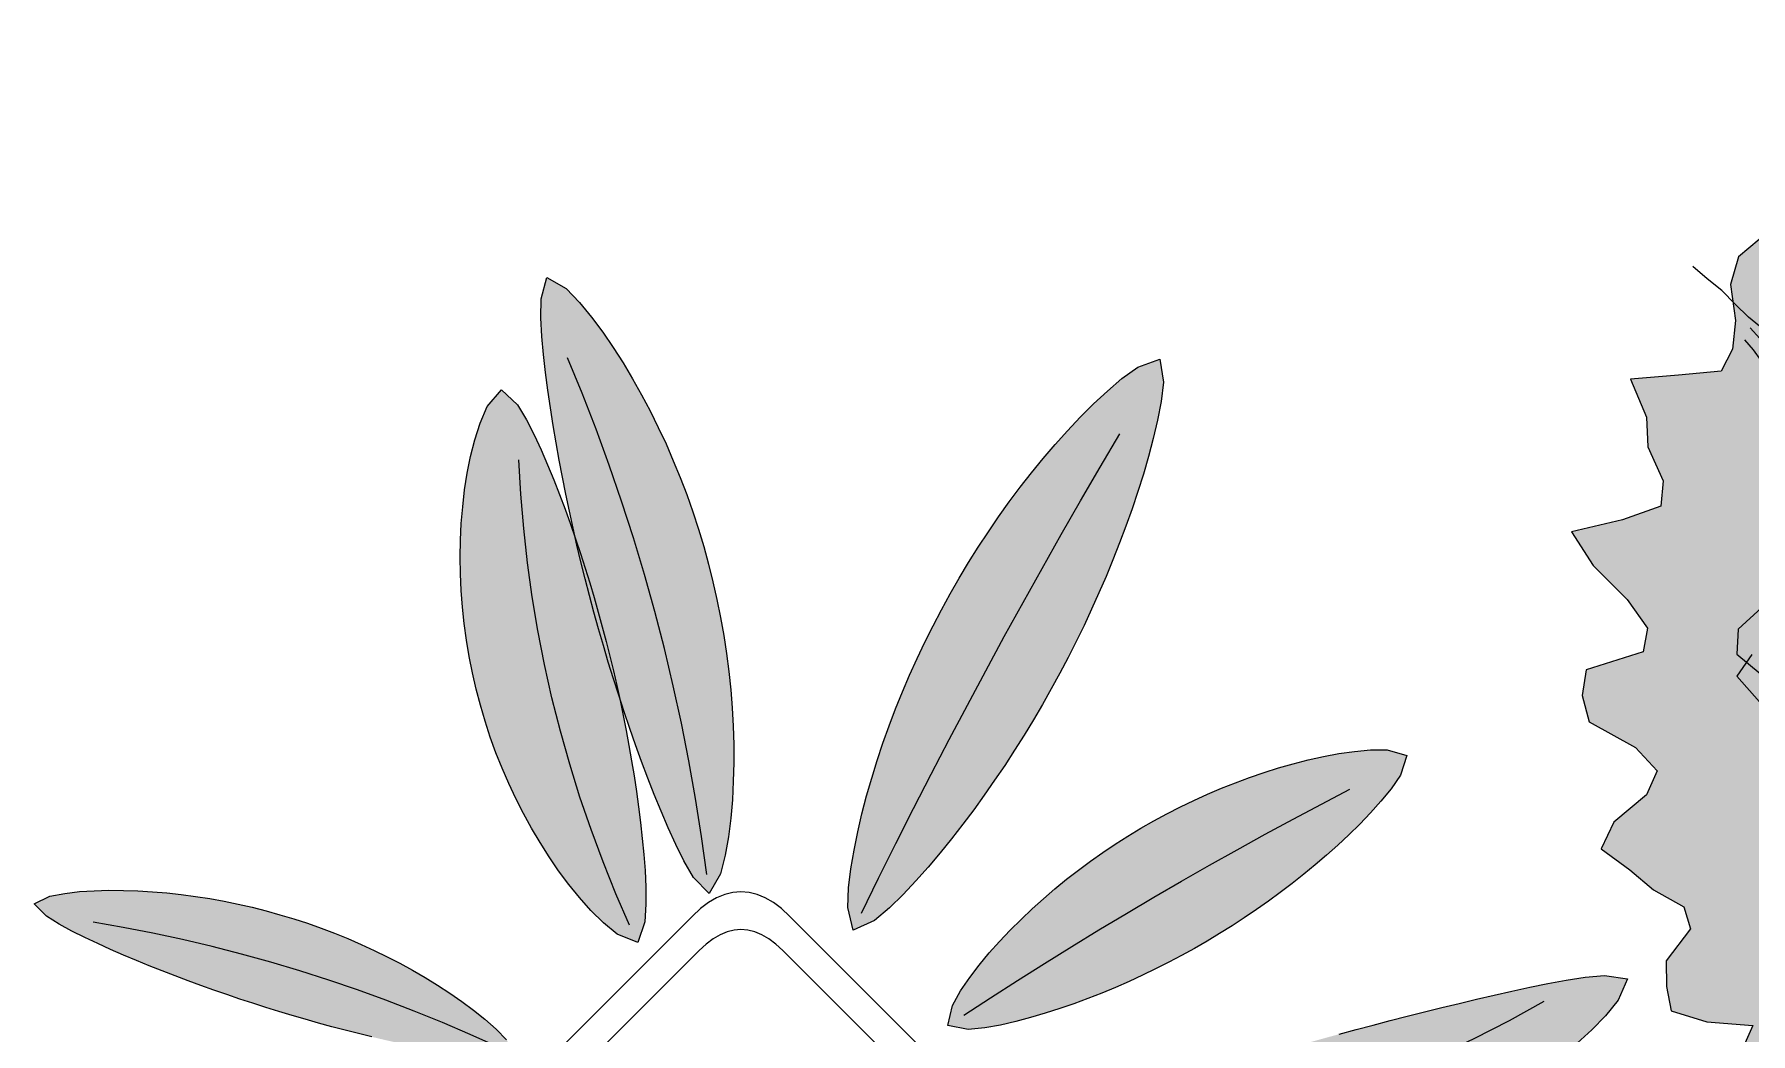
# Model space of a CAD drawing. Header units: millimetres. Extents: x 0 to 13850, y 0 to 6064.
# Drawn here: x 8327 to 9228, y 716 to 1240 of the extents above; entities that cross this region are included whole.
import ezdxf

# ---------------------------------------------------------------- set-up
doc = ezdxf.new("R2010")
doc.units = ezdxf.units.MM
for name, color, linetype, true_color in [('EH-PLANT-FILL', 9, 'Continuous', 0xa6e6bd), ('EH-PLANT-LEAVES', 103, 'Continuous', 0x4dcc7a), ('EH-PLANT-POT', 118, 'Continuous', 0x003b2b), ('EH-PLANT-STEMS', 37, 'Continuous', 0x8c5e36)]:
    doc.layers.add(name, color=color, linetype=linetype, true_color=true_color)
doc.layers.add('Furniture Stretch', color=7, linetype='Continuous')

# ---------------------------------------------------------------- blocks, each defined once
blk = doc.blocks.new('EH_PLANT_SPIKY')
at = {"layer": 'EH-PLANT-FILL'}
for points in [[(-16.733, 141.383), (-24.965, 149.713), (-29.957, 158.381), (-34.285, 167.087), (-38.253, 175.802), (-41.98, 184.516), (-45.524, 193.226), (-48.922, 201.93), (-52.192, 210.629), (-55.35, 219.325), (-58.405, 228.018), (-61.362, 236.712), (-64.227, 245.409), (-67.001, 254.111), (-69.688, 262.82), (-72.29, 271.54), (-74.807, 280.272), (-77.241, 289.021), (-79.593, 297.788), (-81.863, 306.576), (-84.052, 315.389), (-86.162, 324.229), (-88.191, 333.099), (-90.141, 342.003), (-92.011, 350.943), (-93.8, 359.922), (-95.508, 368.945), (-97.13, 378.016), (-98.663, 387.14), (-100.1, 396.322), (-101.43, 405.57), (-102.633, 414.896), (-103.681, 424.316), (-104.519, 433.855), (-105.039, 443.564), (-104.962, 453.566), (-101.899, 464.869), (-91.758, 458.927), (-84.733, 451.632), (-78.435, 443.991), (-72.587, 436.13), (-67.079, 428.098), (-61.86, 419.925), (-56.898, 411.626), (-52.177, 403.214), (-47.685, 394.697), (-43.415, 386.082), (-39.364, 377.376), (-35.529, 368.583), (-31.909, 359.708), (-28.504, 350.757), (-25.313, 341.732), (-22.337, 332.638), (-19.577, 323.479), (-17.033, 314.258), (-14.707, 304.981), (-12.599, 295.65), (-10.711, 286.27), (-9.044, 276.843), (-7.6, 267.375), (-6.381, 257.869), (-5.389, 248.327), (-4.628, 238.755), (-4.102, 229.155), (-3.817, 219.53), (-3.784, 209.883), (-4.016, 200.217), (-4.534, 190.533), (-5.373, 180.831), (-6.592, 171.109), (-8.311, 161.358), (-10.833, 151.548)], [(58.96, 121.988), (56.112, 133.902), (56.556, 144.241), (57.743, 154.234), (59.375, 164.024), (61.333, 173.666), (63.557, 183.188), (66.013, 192.604), (68.68, 201.924), (71.545, 211.152), (74.597, 220.292), (77.832, 229.347), (81.243, 238.315), (84.828, 247.199), (88.585, 255.997), (92.512, 264.71), (96.607, 273.336), (100.87, 281.875), (105.299, 290.326), (109.895, 298.688), (114.656, 306.96), (119.582, 315.14), (124.674, 323.228), (129.93, 331.221), (135.353, 339.119), (140.942, 346.918), (146.701, 354.617), (152.632, 362.213), (158.74, 369.7), (165.033, 377.073), (171.523, 384.324), (178.23, 391.439), (185.184, 398.4), (192.442, 405.17), (200.114, 411.682), (208.486, 417.765), (219.989, 421.976), (221.882, 409.887), (220.681, 399.65), (218.818, 389.821), (216.578, 380.227), (214.072, 370.801), (211.355, 361.509), (208.461, 352.331), (205.407, 343.254), (202.205, 334.269), (198.864, 325.372), (195.389, 316.556), (191.783, 307.82), (188.047, 299.161), (184.183, 290.577), (180.193, 282.066), (176.075, 273.627), (171.83, 265.259), (167.458, 256.961), (162.958, 248.731), (158.329, 240.569), (153.572, 232.473), (148.684, 224.444), (143.665, 216.48), (138.513, 208.581), (133.225, 200.748), (127.798, 192.98), (122.229, 185.278), (116.51, 177.645), (110.633, 170.083), (104.583, 162.599), (98.34, 155.2), (91.87, 147.903), (85.112, 140.734), (77.949, 133.749), (70.081, 127.091)], [(-54.234, 115.61), (-64.973, 119.94), (-72.29, 125.953), (-78.806, 132.404), (-84.825, 139.141), (-90.463, 146.098), (-95.779, 153.24), (-100.804, 160.546), (-105.555, 168), (-110.045, 175.588), (-114.279, 183.302), (-118.261, 191.133), (-121.993, 199.073), (-125.475, 207.114), (-128.708, 215.251), (-131.689, 223.476), (-134.419, 231.783), (-136.896, 240.166), (-139.118, 248.619), (-141.084, 257.134), (-142.792, 265.707), (-144.241, 274.331), (-145.429, 282.998), (-146.353, 291.705), (-147.013, 300.443), (-147.403, 309.207), (-147.522, 317.992), (-147.363, 326.79), (-146.92, 335.596), (-146.182, 344.404), (-145.134, 353.209), (-143.752, 362.005), (-141.998, 370.786), (-139.805, 379.55), (-137.039, 388.292), (-133.36, 397.019), (-125.869, 405.849), (-117.443, 397.995), (-112.652, 390.049), (-108.597, 382.131), (-104.938, 374.249), (-101.541, 366.401), (-98.339, 358.587), (-95.295, 350.801), (-92.385, 343.041), (-89.594, 335.303), (-86.911, 327.583), (-84.33, 319.877), (-81.847, 312.18), (-79.457, 304.489), (-77.157, 296.799), (-74.947, 289.106), (-72.825, 281.406), (-70.788, 273.694), (-68.836, 265.965), (-66.968, 258.216), (-65.182, 250.442), (-63.478, 242.638), (-61.855, 234.8), (-60.312, 226.924), (-58.85, 219.004), (-57.467, 211.036), (-56.166, 203.014), (-54.948, 194.932), (-53.819, 186.784), (-52.784, 178.561), (-51.856, 170.253), (-51.054, 161.846), (-50.409, 153.319), (-49.981, 144.64), (-49.886, 135.745), (-50.43, 126.482)], [(108.701, 71.915), (111.046, 82.516), (115.368, 90.162), (120.144, 97.148), (125.194, 103.744), (130.446, 110.054), (135.863, 116.13), (141.423, 122.002), (147.114, 127.688), (152.927, 133.199), (158.854, 138.541), (164.891, 143.72), (171.035, 148.739), (177.283, 153.599), (183.632, 158.3), (190.08, 162.844), (196.627, 167.23), (203.27, 171.457), (210.008, 175.527), (216.839, 179.437), (223.763, 183.186), (230.779, 186.775), (237.884, 190.202), (245.079, 193.465), (252.363, 196.562), (259.735, 199.491), (267.196, 202.249), (274.747, 204.832), (282.388, 207.232), (290.123, 209.441), (297.958, 211.446), (305.901, 213.226), (313.968, 214.748), (322.187, 215.954), (330.614, 216.732), (339.397, 216.792), (349.801, 213.688), (346.427, 203.384), (341.453, 196.205), (336.143, 189.705), (330.647, 183.594), (325.019, 177.759), (319.289, 172.143), (313.472, 166.713), (307.576, 161.449), (301.608, 156.336), (295.57, 151.367), (289.465, 146.534), (283.293, 141.834), (277.054, 137.264), (270.748, 132.82), (264.375, 128.501), (257.934, 124.306), (251.424, 120.234), (244.844, 116.283), (238.193, 112.454), (231.47, 108.744), (224.672, 105.155), (217.8, 101.685), (210.852, 98.335), (203.824, 95.105), (196.717, 91.996), (189.526, 89.01), (182.248, 86.15), (174.879, 83.419), (167.412, 80.827), (159.839, 78.383), (152.146, 76.105), (144.311, 74.024), (136.299, 72.191), (128.037, 70.712), (119.345, 69.854)], [(-118.649, 56.424), (-127.588, 54.662), (-135.441, 55.101), (-143.053, 55.978), (-150.528, 57.086), (-157.906, 58.346), (-165.209, 59.718), (-172.45, 61.18), (-179.639, 62.718), (-186.78, 64.324), (-193.88, 65.994), (-200.942, 67.724), (-207.968, 69.511), (-214.963, 71.356), (-221.929, 73.258), (-228.867, 75.216), (-235.781, 77.231), (-242.672, 79.303), (-249.542, 81.433), (-256.395, 83.621), (-263.231, 85.868), (-270.052, 88.175), (-276.862, 90.542), (-283.661, 92.972), (-290.452, 95.465), (-297.237, 98.023), (-304.016, 100.648), (-310.793, 103.345), (-317.568, 106.117), (-324.342, 108.972), (-331.115, 111.92), (-337.888, 114.977), (-344.658, 118.169), (-351.421, 121.541), (-358.164, 125.181), (-364.854, 129.318), (-371.173, 135.88), (-362.96, 139.899), (-355.139, 141.383), (-347.391, 142.261), (-339.683, 142.762), (-332.005, 142.974), (-324.352, 142.943), (-316.724, 142.695), (-309.121, 142.245), (-301.544, 141.605), (-293.995, 140.782), (-286.475, 139.779), (-278.989, 138.602), (-271.537, 137.253), (-264.122, 135.733), (-256.748, 134.045), (-249.417, 132.189), (-242.132, 130.167), (-234.896, 127.981), (-227.712, 125.63), (-220.581, 123.116), (-213.509, 120.439), (-206.497, 117.601), (-199.548, 114.601), (-192.666, 111.441), (-185.854, 108.119), (-179.115, 104.635), (-172.455, 100.987), (-165.876, 97.173), (-159.385, 93.188), (-152.99, 89.024), (-146.698, 84.667), (-140.525, 80.097), (-134.493, 75.273), (-128.644, 70.116), (-123.081, 64.421)], [(134.482, 3.501), (143.778, 11.333), (153.076, 15.808), (162.315, 19.639), (171.498, 23.144), (180.629, 26.447), (189.711, 29.61), (198.75, 32.669), (207.749, 35.646), (216.713, 38.553), (225.645, 41.402), (234.552, 44.197), (243.436, 46.944), (252.303, 49.645), (261.156, 52.303), (270.002, 54.92), (278.843, 57.497), (287.686, 60.036), (296.534, 62.538), (305.391, 65.005), (314.264, 67.438), (323.155, 69.837), (332.07, 72.205), (341.014, 74.542), (349.992, 76.849), (359.008, 79.126), (368.068, 81.373), (377.178, 83.589), (386.346, 85.77), (395.58, 87.91), (404.89, 90.001), (414.292, 92.025), (423.808, 93.956), (433.473, 95.741), (443.357, 97.277), (453.625, 98.293), (465.639, 96.441), (460.794, 85.207), (454.078, 77.067), (446.857, 69.675), (439.301, 62.763), (431.479, 56.226), (423.432, 50.016), (415.184, 44.107), (406.755, 38.484), (398.157, 33.137), (389.402, 28.064), (380.502, 23.262), (371.464, 18.732), (362.299, 14.473), (353.014, 10.488), (343.617, 6.778), (334.117, 3.345), (324.521, 0.192), (314.837, -2.679), (305.074, -5.265), (295.239, -7.566), (285.34, -9.578), (275.385, -11.299), (265.382, -12.727), (255.339, -13.86), (245.264, -14.693), (235.164, -15.223), (225.049, -15.446), (214.925, -15.354), (204.8, -14.938), (194.682, -14.183), (184.579, -13.068), (174.499, -11.555), (164.448, -9.584), (154.436, -7.029), (144.466, -3.572)]]:
    blk.add_hatch(color=256, dxfattribs=at).paths.add_polyline_path(points, flags=0)
at = {"layer": 'EH-PLANT-LEAVES', "color": 103, "true_color": 0x4dcc7a}
for points in [[(-16.733, 141.383), (-24.965, 149.713), (-29.957, 158.381), (-34.285, 167.087), (-38.253, 175.802), (-41.98, 184.516), (-45.524, 193.226), (-48.922, 201.93), (-52.192, 210.629), (-55.35, 219.325), (-58.405, 228.018), (-61.362, 236.712), (-64.227, 245.409), (-67.001, 254.111), (-69.688, 262.82), (-72.29, 271.54), (-74.807, 280.272), (-77.241, 289.021), (-79.593, 297.788), (-81.863, 306.576), (-84.052, 315.389), (-86.162, 324.229), (-88.191, 333.099), (-90.141, 342.003), (-92.011, 350.943), (-93.8, 359.922), (-95.508, 368.945), (-97.13, 378.016), (-98.663, 387.14), (-100.1, 396.322), (-101.43, 405.57), (-102.633, 414.896), (-103.681, 424.316), (-104.519, 433.855), (-105.039, 443.564), (-104.962, 453.566), (-101.899, 464.869), (-91.758, 458.927), (-84.733, 451.632), (-78.435, 443.991), (-72.587, 436.13), (-67.079, 428.098), (-61.86, 419.925), (-56.898, 411.626), (-52.177, 403.214), (-47.685, 394.697), (-43.415, 386.082), (-39.364, 377.376), (-35.529, 368.583), (-31.909, 359.708), (-28.504, 350.757), (-25.313, 341.732), (-22.337, 332.638), (-19.577, 323.479), (-17.033, 314.258), (-14.707, 304.981), (-12.599, 295.65), (-10.711, 286.27), (-9.044, 276.843), (-7.6, 267.375), (-6.381, 257.869), (-5.389, 248.327), (-4.628, 238.755), (-4.102, 229.155), (-3.817, 219.53), (-3.784, 209.883), (-4.016, 200.217), (-4.534, 190.533), (-5.373, 180.831), (-6.592, 171.109), (-8.311, 161.358), (-10.833, 151.548)], [(58.96, 121.988), (56.112, 133.902), (56.556, 144.241), (57.743, 154.234), (59.375, 164.024), (61.333, 173.666), (63.557, 183.188), (66.013, 192.604), (68.68, 201.924), (71.545, 211.152), (74.597, 220.292), (77.832, 229.347), (81.243, 238.315), (84.828, 247.199), (88.585, 255.997), (92.512, 264.71), (96.607, 273.336), (100.87, 281.875), (105.299, 290.326), (109.895, 298.688), (114.656, 306.96), (119.582, 315.14), (124.674, 323.228), (129.93, 331.221), (135.353, 339.119), (140.942, 346.918), (146.701, 354.617), (152.632, 362.213), (158.74, 369.7), (165.033, 377.073), (171.523, 384.324), (178.23, 391.439), (185.184, 398.4), (192.442, 405.17), (200.114, 411.682), (208.486, 417.765), (219.989, 421.976), (221.882, 409.887), (220.681, 399.65), (218.818, 389.821), (216.578, 380.227), (214.072, 370.801), (211.355, 361.509), (208.461, 352.331), (205.407, 343.254), (202.205, 334.269), (198.864, 325.372), (195.389, 316.556), (191.783, 307.82), (188.047, 299.161), (184.183, 290.577), (180.193, 282.066), (176.075, 273.627), (171.83, 265.259), (167.458, 256.961), (162.958, 248.731), (158.329, 240.569), (153.572, 232.473), (148.684, 224.444), (143.665, 216.48), (138.513, 208.581), (133.225, 200.748), (127.798, 192.98), (122.229, 185.278), (116.51, 177.645), (110.633, 170.083), (104.583, 162.599), (98.34, 155.2), (91.87, 147.903), (85.112, 140.734), (77.949, 133.749), (70.081, 127.091)], [(-54.234, 115.61), (-64.973, 119.94), (-72.29, 125.953), (-78.806, 132.404), (-84.825, 139.141), (-90.463, 146.098), (-95.779, 153.24), (-100.804, 160.546), (-105.555, 168), (-110.045, 175.588), (-114.279, 183.302), (-118.261, 191.133), (-121.993, 199.073), (-125.475, 207.114), (-128.708, 215.251), (-131.689, 223.476), (-134.419, 231.783), (-136.896, 240.166), (-139.118, 248.619), (-141.084, 257.134), (-142.792, 265.707), (-144.241, 274.331), (-145.429, 282.998), (-146.353, 291.705), (-147.013, 300.443), (-147.403, 309.207), (-147.522, 317.992), (-147.363, 326.79), (-146.92, 335.596), (-146.182, 344.404), (-145.134, 353.209), (-143.752, 362.005), (-141.998, 370.786), (-139.805, 379.55), (-137.039, 388.292), (-133.36, 397.019), (-125.869, 405.849), (-117.443, 397.995), (-112.652, 390.049), (-108.597, 382.131), (-104.938, 374.249), (-101.541, 366.401), (-98.339, 358.587), (-95.295, 350.801), (-92.385, 343.041), (-89.594, 335.303), (-86.911, 327.583), (-84.33, 319.877), (-81.847, 312.18), (-79.457, 304.489), (-77.157, 296.799), (-74.947, 289.106), (-72.825, 281.406), (-70.788, 273.694), (-68.836, 265.965), (-66.968, 258.216), (-65.182, 250.442), (-63.478, 242.638), (-61.855, 234.8), (-60.312, 226.924), (-58.85, 219.004), (-57.467, 211.036), (-56.166, 203.014), (-54.948, 194.932), (-53.819, 186.784), (-52.784, 178.561), (-51.856, 170.253), (-51.054, 161.846), (-50.409, 153.319), (-49.981, 144.64), (-49.886, 135.745), (-50.43, 126.482)], [(108.701, 71.915), (111.046, 82.516), (115.368, 90.162), (120.144, 97.148), (125.194, 103.744), (130.446, 110.054), (135.863, 116.13), (141.423, 122.002), (147.114, 127.688), (152.927, 133.199), (158.854, 138.541), (164.891, 143.72), (171.035, 148.739), (177.283, 153.599), (183.632, 158.3), (190.08, 162.844), (196.627, 167.23), (203.27, 171.457), (210.008, 175.527), (216.839, 179.437), (223.763, 183.186), (230.779, 186.775), (237.884, 190.202), (245.079, 193.465), (252.363, 196.562), (259.735, 199.491), (267.196, 202.249), (274.747, 204.832), (282.388, 207.232), (290.123, 209.441), (297.958, 211.446), (305.901, 213.226), (313.968, 214.748), (322.187, 215.954), (330.614, 216.732), (339.397, 216.792), (349.801, 213.688), (346.427, 203.384), (341.453, 196.205), (336.143, 189.705), (330.647, 183.594), (325.019, 177.759), (319.289, 172.143), (313.472, 166.713), (307.576, 161.449), (301.608, 156.336), (295.57, 151.367), (289.465, 146.534), (283.293, 141.834), (277.054, 137.264), (270.748, 132.82), (264.375, 128.501), (257.934, 124.306), (251.424, 120.234), (244.844, 116.283), (238.193, 112.454), (231.47, 108.744), (224.672, 105.155), (217.8, 101.685), (210.852, 98.335), (203.824, 95.105), (196.717, 91.996), (189.526, 89.01), (182.248, 86.15), (174.879, 83.419), (167.412, 80.827), (159.839, 78.383), (152.146, 76.105), (144.311, 74.024), (136.299, 72.191), (128.037, 70.712), (119.345, 69.854)]]:
    blk.add_lwpolyline(points, close=True, dxfattribs=at)
for points in [[(-193.88, 65.994), (-200.942, 67.724), (-207.968, 69.511), (-214.963, 71.356), (-221.929, 73.258), (-228.867, 75.216), (-235.781, 77.231), (-242.672, 79.303), (-249.542, 81.433), (-256.395, 83.621), (-263.231, 85.868), (-270.052, 88.175), (-276.862, 90.542), (-283.661, 92.972), (-290.452, 95.465), (-297.237, 98.023), (-304.016, 100.648), (-310.793, 103.345), (-317.568, 106.117), (-324.342, 108.972), (-331.115, 111.92), (-337.888, 114.977), (-344.658, 118.169), (-351.421, 121.541), (-358.164, 125.181), (-364.854, 129.318), (-371.173, 135.88), (-362.96, 139.899), (-355.139, 141.383), (-347.391, 142.261), (-339.683, 142.762), (-332.005, 142.974), (-324.352, 142.943), (-316.724, 142.695), (-309.121, 142.245), (-301.544, 141.605), (-293.995, 140.782), (-286.475, 139.779), (-278.989, 138.602), (-271.537, 137.253), (-264.122, 135.733), (-256.748, 134.045), (-249.417, 132.189), (-242.132, 130.167), (-234.896, 127.981), (-227.712, 125.63), (-220.581, 123.116), (-213.509, 120.439), (-206.497, 117.601), (-199.548, 114.601), (-192.666, 111.441), (-185.854, 108.119), (-179.115, 104.635), (-172.455, 100.987), (-165.876, 97.173), (-159.385, 93.188), (-152.99, 89.024), (-146.698, 84.667), (-140.525, 80.097), (-134.493, 75.273), (-128.644, 70.116), (-123.081, 64.421)], [(314.264, 67.438), (323.155, 69.837), (332.07, 72.205), (341.014, 74.542), (349.992, 76.849), (359.008, 79.126), (368.068, 81.373), (377.178, 83.589), (386.346, 85.77), (395.58, 87.91), (404.89, 90.001), (414.292, 92.025), (423.808, 93.956), (433.473, 95.741), (443.357, 97.277), (453.625, 98.293), (465.639, 96.441), (460.794, 85.207), (454.078, 77.067), (446.857, 69.675), (439.301, 62.763)]]:
    blk.add_lwpolyline(points, dxfattribs=at)
at = {"layer": 'EH-PLANT-POT', "color": 118, "true_color": 0x003b2b}
for points in [[(103.964, 51.036), (25.544, 129.456), (21.287, 133.358), (17.029, 136.551), (12.772, 139.035), (8.515, 140.809), (4.257, 141.873), (0, 142.228), (-4.257, 141.873), (-8.515, 140.809), (-12.772, 139.035), (-17.029, 136.551), (-21.287, 133.358), (-25.544, 129.456), (-103.964, 51.036)], [(89.409, 43.891), (21.968, 111.332), (18.307, 114.688), (14.645, 117.434), (10.984, 119.57), (7.323, 121.096), (3.661, 122.011), (0, 122.316), (-3.661, 122.011), (-7.323, 121.096), (-10.984, 119.57), (-14.645, 117.434), (-18.307, 114.688), (-21.968, 111.332), (-89.409, 43.891)]]:
    blk.add_lwpolyline(points, dxfattribs=at)
at = {"layer": 'EH-PLANT-STEMS', "color": 37, "true_color": 0x8c5e36}
for points in [[(-17.909, 151.314), (-20.662, 171.257), (-23.803, 191.143), (-27.328, 210.964), (-31.238, 230.713), (-35.53, 250.383), (-40.203, 269.965), (-45.255, 289.454), (-50.685, 308.84), (-56.489, 328.117), (-62.667, 347.278), (-69.215, 366.316), (-76.132, 385.223), (-83.414, 403.992), (-91.059, 422.616)], [(63.312, 130.992), (72.312, 149.337), (81.421, 167.629), (90.637, 185.866), (99.961, 204.05), (109.392, 222.178), (118.929, 240.25), (128.573, 258.265), (138.323, 276.223), (148.178, 294.124), (158.139, 311.966), (168.205, 329.749), (178.376, 347.472), (188.651, 365.135), (199.03, 382.737)], [(-58.481, 124.663), (-65.696, 141.205), (-72.456, 157.937), (-78.756, 174.849), (-84.592, 191.926), (-89.959, 209.156), (-94.853, 226.526), (-99.271, 244.024), (-103.208, 261.636), (-106.663, 279.349), (-109.633, 297.15), (-112.114, 315.025), (-114.107, 332.962), (-115.608, 350.946), (-116.617, 368.964)], [(117.041, 77.433), (131.111, 86.593), (145.248, 95.65), (159.451, 104.602), (173.719, 113.45), (188.052, 122.192), (202.449, 130.829), (216.91, 139.36), (231.432, 147.784), (246.016, 156.102), (260.661, 164.311), (275.366, 172.413), (290.13, 180.406), (304.952, 188.291), (319.832, 196.067)], [(-127.68, 60.719), (-142.198, 67.281), (-156.84, 73.563), (-171.6, 79.56), (-186.474, 85.27), (-201.455, 90.692), (-216.538, 95.824), (-231.718, 100.663), (-246.988, 105.208), (-262.344, 109.456), (-277.778, 113.407), (-293.286, 117.06), (-308.862, 120.411), (-324.499, 123.462), (-340.193, 126.209)], [(144.479, 3.761), (165.279, 5.019), (186.023, 6.993), (206.687, 9.679), (227.246, 13.075), (247.677, 17.176), (267.954, 21.977), (288.054, 27.473), (307.953, 33.658), (327.627, 40.524), (347.054, 48.062), (366.21, 56.265), (385.072, 65.122), (403.618, 74.622), (421.826, 84.755)]]:
    blk.add_lwpolyline(points, dxfattribs=at)
blk = doc.blocks.new('EH_PLANT_BUSH')
at = {"layer": 'EH-PLANT-FILL'}
for points in [[(370.939, 0), (357.198, 12.474), (355.994, 24.894), (376.85, 39.609), (396.674, 55.749), (380.766, 67.139), (365.943, 77.784), (357.38, 89.105), (356.213, 102.142), (368.891, 119.86), (375.721, 136.751), (368.229, 148.774), (347.556, 154.742), (327.808, 159.883), (334.781, 178.006), (346.344, 199.962), (341.12, 213.155), (333.237, 224.771), (312.321, 226.915), (293.937, 229.649), (285.77, 239.79), (286.985, 258.403), (295.095, 284.97), (278.401, 288.293), (249.825, 277.458), (235.828, 281.049), (229.798, 294.128), (225.43, 310.278), (222.503, 329.875), (207.612, 332.249), (179.773, 311.376), (163.916, 308.282), (159.248, 326.508), (149.835, 336.535), (141.273, 349.663), (126.781, 348.327), (107.7, 331.465), (92.855, 323.825), (82.379, 330.404), (74.925, 352.495), (66.031, 374.481), (50.094, 356.434), (36.669, 348.878), (23.758, 339.753), (11.68, 334.457), (0, 361.036), (-12.82, 367.105), (-26.014, 372.024), (-36.061, 343.101), (-46.399, 330.148), (-60.076, 340.708), (-76.525, 360.02), (-90.19, 361.73), (-102.619, 357.876), (-111.276, 342.472), (-116.707, 320.649), (-133.082, 329.389), (-151.463, 340.191), (-170.086, 348.727), (-179.808, 338.17), (-183.837, 318.414), (-188.491, 301.648), (-199.429, 295.666), (-224.198, 308.582), (-242.738, 310.691), (-249.641, 297.511), (-249.033, 276.579), (-251.09, 260.011), (-270.426, 261.148), (-296.181, 266.683), (-306.982, 257.588), (-311.272, 243.192), (-308.66, 224.255), (-310.165, 209.209), (-316.129, 197.539), (-338.511, 195.44), (-363.698, 193.382), (-355.439, 173.359), (-354.609, 157.882), (-346.674, 140.065), (-347.908, 126.628), (-368.055, 119.588), (-394.744, 113.191), (-383.384, 95.588), (-365.464, 77.682), (-354.788, 62.559), (-357.038, 50.178), (-386.991, 40.674), (-389.079, 27.207), (-385.446, 13.46), (-361.216, 0), (-349.713, -12.212), (-355.291, -24.844), (-372.572, -39.159), (-379.199, -53.293), (-364.084, -64.198), (-351.766, -74.77), (-335.726, -83.706), (-332.303, -95.286), (-345.005, -112.099), (-344.818, -125.503), (-342.406, -138.341), (-323.749, -144.142), (-299.425, -146.039), (-307.162, -163.321), (-313.806, -181.176), (-313.094, -195.643), (-307.527, -207.43), (-285.733, -207.597), (-265.51, -207.439), (-268.325, -225.151), (-270.053, -243.157), (-268.235, -259.031), (-253.386, -262.389), (-234.955, -260.944), (-223.918, -266.855), (-213.32, -273.037), (-219.326, -301.876), (-219.538, -325.478), (-201.284, -322.121), (-181.66, -314.645), (-170.176, -320.054), (-160.7, -329.483), (-157.995, -354.862), (-148.556, -367.689), (-135.266, -371.641), (-117.666, -362.138), (-102.002, -355.722), (-89.207, -357.791), (-81.328, -382.618), (-70.192, -398.078), (-56.712, -403.528), (-40.733, -387.546), (-25.92, -370.671), (-13.084, -374.677), (0, -392.326), (14.168, -405.727), (28.061, -401.286), (40.392, -384.3), (50.604, -360.066), (64.017, -363.059), (82.018, -385.866), (97.332, -390.379), (109.774, -382.827), (115.146, -354.383), (124.056, -340.842), (139.332, -344.858), (158.301, -355.55), (174.467, -357.711), (178.124, -335.003), (184.362, -319.324), (184.444, -295.173), (197.275, -292.472), (218.912, -301.307), (232.932, -298.14), (240.07, -286.104), (235.515, -261.566), (239.048, -247.541), (246.301, -237.85), (273.386, -246.157), (289.705, -243.092), (286.335, -223.709), (280.152, -203.542), (276.332, -186.388), (287.499, -179.649), (316.753, -182.877), (334.342, -177.773), (327.532, -159.748), (317.021, -141.147), (313.931, -126.836), (328.882, -119.703), (349.178, -113.455), (362.024, -103.809), (360.077, -89.777), (350.724, -74.549), (340.108, -59.97), (349.585, -49.131), (365.891, -38.457), (392.499, -27.446), (387.793, -13.542), (359.574, 0)], [(298.472, 0), (305.719, 12.32), (325.356, 26.265), (333.147, 40.451), (315.593, 51.289), (295.103, 60.246), (282.05, 69.519), (297.434, 86.153), (305.806, 102.093), (301.635, 114.395), (287.988, 122.7), (267.996, 127.166), (254.783, 133.72), (259.292, 149.703), (267.658, 169.257), (268.049, 185.021), (244.332, 183.604), (221.411, 180.776), (206.999, 183.385), (208.252, 200.029), (214.08, 222.88), (202.473, 228.544), (186.692, 228.657), (166.435, 221.485), (153.993, 223.097), (152.783, 241.608), (149.917, 259.663), (141.576, 269.751), (126.147, 265.85), (107.551, 252.432), (92.25, 243.242), (88.253, 264.351), (81.907, 282.777), (71.628, 290.608), (57.293, 280.641), (43.495, 267.638), (32.723, 269.501), (22.549, 279.323), (11.903, 295.382), (0, 309.731), (-12.119, 300.739), (-22.616, 280.149), (-33.195, 273.384), (-47.259, 290.799), (-61.055, 299.066), (-75.873, 307.829), (-84.373, 291.288), (-94.296, 282.451), (-100.597, 265.252), (-119.361, 280.152), (-135.578, 285.725), (-152.972, 291.464), (-159.728, 276.656), (-158.824, 251.161), (-166.48, 241.187), (-187.476, 249.486), (-203.1, 248.752), (-219.808, 248.112), (-218.274, 227.247), (-220.096, 211.405), (-224.399, 198.8), (-232.564, 189.883), (-259.271, 194.83), (-264.927, 182.866), (-261.261, 165.211), (-254.717, 147.061), (-255.266, 133.974), (-264.482, 125.498), (-290.711, 123.861), (-291.607, 110.592), (-291.137, 97.196), (-273.044, 79.088), (-264.002, 65.071), (-285.798, 58.346), (-300.114, 48.773), (-307.836, 37.378), (-295.993, 23.895), (-277.805, 11.195), (-269.185, 0), (-273.107, -11.006), (-296.684, -23.951), (-300.434, -36.479), (-290.111, -47.148), (-260.608, -53.204), (-256.781, -63.291), (-272.017, -78.791), (-277.804, -92.745), (-279.959, -106.175), (-266.745, -113.65), (-248.724, -118.021), (-245.147, -128.663), (-246.92, -142.559), (-251.321, -158.926), (-258.664, -178.543), (-242.787, -182.443), (-224.566, -183.352), (-209.784, -185.852), (-211.723, -203.363), (-217.822, -226.777), (-209.296, -236.247), (-194.276, -237.945), (-175.822, -233.976), (-166.998, -241.938), (-162.077, -256.304), (-161.424, -279.594), (-150.657, -287.053), (-138.907, -292.74), (-118.598, -278.359), (-106.477, -280.757), (-98.022, -293.612), (-91.827, -317.024), (-77.807, -315.676), (-64.49, -315.895), (-47.224, -290.583), (-35.498, -292.351), (-24.621, -304.983), (-12.936, -321.01), (0, -320.787), (12.577, -312.092), (23.885, -295.868), (34.457, -283.778), (46.491, -286.072), (61.702, -302.238), (74.713, -303.123), (85.001, -293.456), (89.897, -269.276), (96.233, -253.745), (111.156, -260.894), (126.735, -267.088), (140.047, -266.837), (147.637, -255.715), (148.718, -235.179), (150.125, -217.493), (167.903, -223.438), (183.283, -224.482), (199.848, -225.582), (201.433, -209.714), (199.204, -191.338), (201.19, -178.239), (211.686, -172.836), (236.769, -177.921), (255.035, -176.038), (246.731, -156.023), (238.564, -137.735), (238.511, -125.18), (256.977, -121.937), (286.201, -121.939), (295.921, -112.228), (288.827, -96.425), (280.492, -81.245), (276.334, -68.11), (296.416, -60.514), (309.275, -50.262), (321.868, -39.082), (316.727, -25.569), (300.373, -12.105), (291.297, 0)], [(-151.856, 62.191), (-154.363, 72.049), (-147.227, 84.566), (-140.976, 100.134), (-146.051, 112.449), (-161.526, 116.229), (-177.425, 115.285), (-186.695, 119.471), (-192.032, 132.855), (-200.306, 147.448), (-213.098, 151.159), (-225.702, 141.416), (-234.876, 128.398), (-243.929, 123.76), (-257.72, 127.932), (-274.289, 130.562), (-285.166, 122.874), (-285.407, 106.945), (-280.949, 91.656), (-282.967, 81.687), (-294.828, 73.505), (-307.214, 62.191), (-307.986, 48.894), (-295.682, 38.774), (-280.949, 32.727), (-274.413, 24.933), (-275.412, 10.559), (-274.289, -6.179), (-264.374, -15.073), (-248.79, -11.764), (-234.876, -4.015), (-224.708, -3.765), (-214.092, -13.507), (-200.306, -23.065), (-187.17, -20.858), (-180.042, -6.612), (-177.425, 9.098), (-171.28, 17.204), (-157.045, 19.429), (-140.976, 24.249), (-134.512, 35.894), (-141.205, 50.35)]]:
    blk.add_hatch(color=256, dxfattribs=at).paths.add_polyline_path(points, flags=0)
at = {"layer": 'EH-PLANT-LEAVES'}
for points in [[(-296.181, 266.683), (-306.982, 257.588), (-311.272, 243.192), (-308.66, 224.255), (-310.165, 209.209), (-316.129, 197.539), (-338.511, 195.44), (-363.698, 193.382), (-355.439, 173.359), (-354.609, 157.882), (-346.674, 140.065), (-347.908, 126.628), (-368.055, 119.588), (-394.744, 113.191), (-383.384, 95.588), (-365.464, 77.682), (-354.788, 62.559), (-357.038, 50.178), (-386.991, 40.674), (-389.079, 27.207), (-385.446, 13.46), (-361.216, 0), (-349.713, -12.212), (-355.291, -24.844), (-372.572, -39.159), (-379.199, -53.293), (-364.084, -64.198), (-351.766, -74.77), (-335.726, -83.706), (-332.303, -95.286), (-345.005, -112.099), (-344.818, -125.503), (-342.406, -138.341), (-323.749, -144.142), (-299.425, -146.039), (-307.162, -163.321)], [(-300.114, 48.773), (-307.836, 37.378), (-295.993, 23.895)], [(-294.828, 73.505), (-307.214, 62.191), (-307.986, 48.894), (-295.682, 38.774)]]:
    blk.add_lwpolyline(points, dxfattribs=at)
at = {"layer": 'EH-PLANT-STEMS'}
for points in [[(-285.985, 214.026), (-294.143, 219.62), (-301.733, 225.963), (-308.876, 232.806), (-315.753, 239.916), (-323.518, 246.044), (-330.995, 252.52)], [(-276.538, 182.163), (-279.982, 188.923), (-283.321, 195.736), (-287.011, 202.364), (-291.171, 208.709), (-295.838, 214.691), (-300.968, 220.281)], [(-276.538, 182.163), (-281.161, 187.421), (-285.743, 192.715), (-290.482, 197.869), (-295.087, 203.143), (-299.237, 208.782), (-303.795, 214.096)]]:
    blk.add_lwpolyline(points, dxfattribs=at)

msp = doc.modelspace()

# ---------------------------------------------------------------- block references
at = {"layer": 'Furniture Stretch'}
for name, p in [('EH_PLANT_BUSH', (9529, 866)), ('EH_PLANT_SPIKY', (8698, 648))]:
    msp.add_blockref(name, p, dxfattribs=at)

doc.saveas('drawing.dxf')
